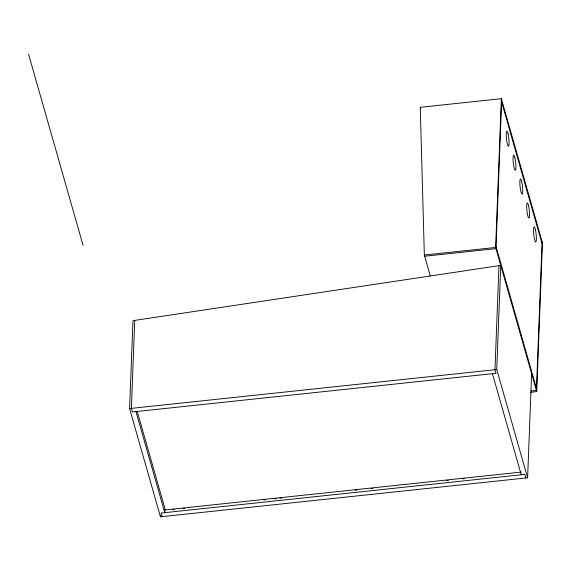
<?xml version="1.0" encoding="UTF-8"?>
<svg xmlns="http://www.w3.org/2000/svg" width="571" height="571" viewBox="0 0 571 571"><rect width="100%" height="100%" fill="white"/><g stroke="black" fill="none" stroke-linecap="round" stroke-linejoin="round"><path stroke-width="0.86" d="M129.588 408.565L132.972 320.659L500.753 265.394L496.749 369.53L527.618 477.784L160.458 516.819L129.588 408.565L496.749 369.53M134.756 320.388L131.373 408.372L132.401 411.962L495.992 373.306L494.971 369.715L498.968 265.665M160.458 516.819L160.53 515.049M530.573 392.256L536.733 391.599L495.635 247.45L501.352 98.69L420.256 107.312L424.346 255.03L430.284 275.872M501.695 99.889L495.978 248.649L424.681 256.229M527.618 477.784L531.622 373.655M542.107 241.64L536.397 390.4L531.116 390.964M536.733 391.599L542.45 242.839L501.352 98.69M424.346 255.03L495.635 247.45M164.869 509.96L521.373 472.06M172.528 509.653L174.305 509.468M183.17 508.518L184.947 508.333M263.873 499.939L265.643 499.753M274.515 498.811L276.285 498.619M279.833 498.247L281.61 498.055M355.212 490.232L356.982 490.039M371.171 488.533L372.949 488.348M446.551 480.518L448.328 480.332M462.517 478.819L464.287 478.634M501.616 101.916L542.029 243.674M496.056 246.622L536.469 388.373M420.256 107.312L420.599 108.511M525.834 477.977L524.813 474.387L161.215 513.043L162.243 516.634M492.43 373.684L521.252 474.765M137.34 411.805L164.94 508.604L164.783 512.665L135.962 411.584M28.55 54.181L83.081 245.43M535.362 229.563L534.991 228.229A7.601 1.206 83.9 0 0 533.607 233.104A7.601 1.206 83.9 0 0 536.005 241.726A7.601 1.206 83.9 0 0 535.362 229.563M528.539 205.639L528.168 204.304A7.601 1.206 83.9 0 0 526.783 209.179A7.601 1.206 83.9 0 0 529.189 217.801A7.601 1.206 83.9 0 0 528.539 205.639M521.723 181.714L521.352 180.379A7.601 1.206 83.9 0 0 519.96 185.254A7.601 1.206 83.9 0 0 522.365 193.876A7.601 1.206 83.9 0 0 521.723 181.714M514.899 157.789L514.528 156.454A7.601 1.206 83.9 0 0 513.143 161.329A7.601 1.206 83.9 0 0 515.542 169.951A7.601 1.206 83.9 0 0 514.899 157.789M508.076 133.864L507.705 132.529A7.601 1.206 83.9 0 0 506.32 137.404A7.601 1.206 83.9 0 0 508.718 146.026A7.601 1.206 83.9 0 0 508.076 133.864"/></g></svg>
